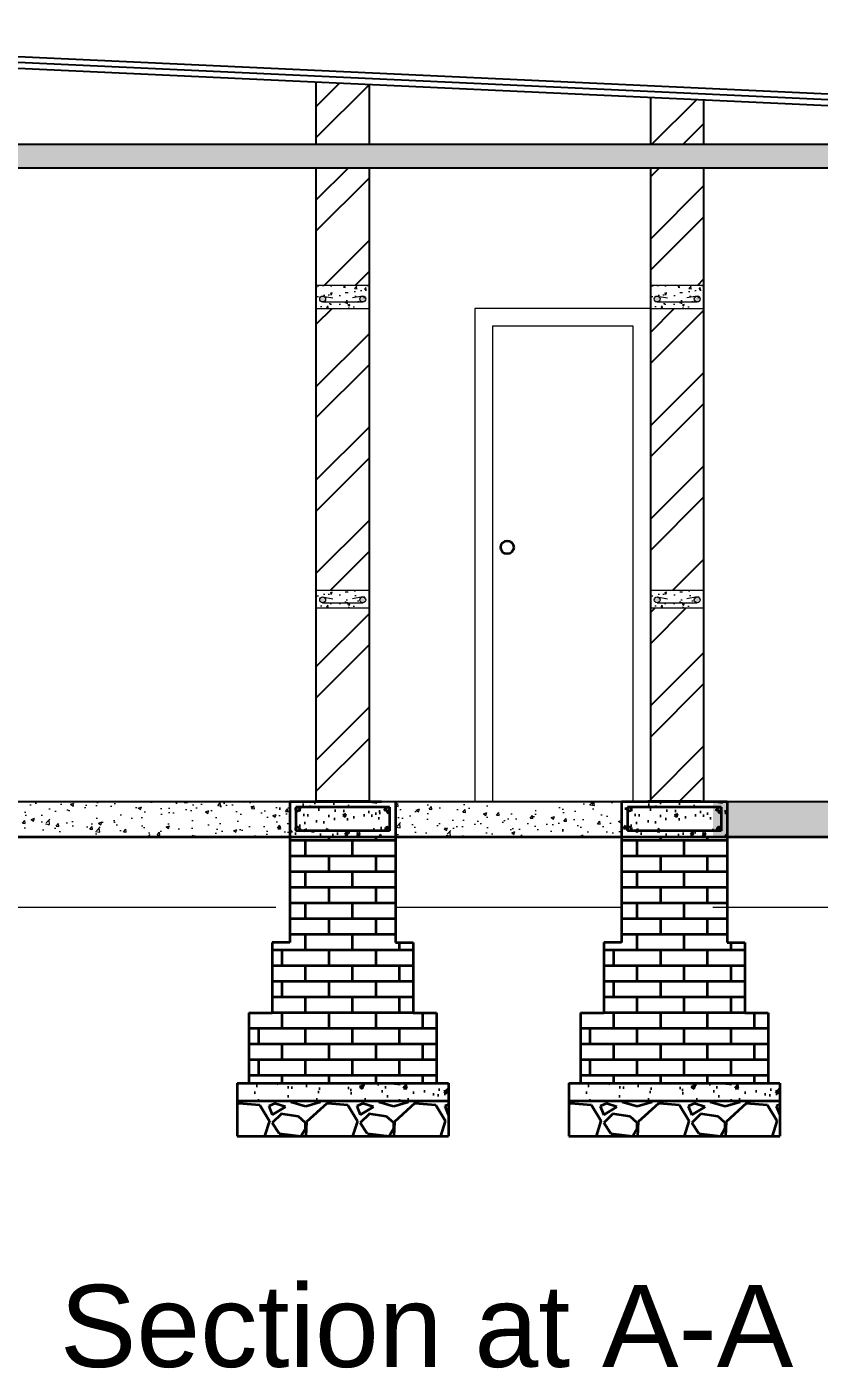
# Model space of a CAD drawing. Header units: inches. Extents: x 392906 to 410488, y -52747 to -40742.
# Drawn here: x 403466.4 to 403601.4, y -51467.9 to -51239.4 of the extents above; entities that cross this region are included whole.
import ezdxf

# ---------------------------------------------------------------- set-up
doc = ezdxf.new("R2010")
doc.units = ezdxf.units.IN
doc.header["$LTSCALE"] = 2
doc.header["$MEASUREMENT"] = 0
doc.layers.get('0').update_dxf_attribs({"linetype": 'CONTINUOUS'})
for name, color, linetype, lineweight in [('door', 20, 'CONTINUOUS', 35), ('steps', 253, 'CONTINUOUS', 20), ('WALL - A', 1, 'CONTINUOUS', 40)]:
    doc.layers.add(name, color=color, linetype=linetype, lineweight=lineweight)
doc.styles.get("Standard").update_dxf_attribs({"font": 'ARIALN.TTF'})
pattern_1 = [(228.0127875, (42474.5852, -20640.5317), (-120, -135), [2.01804, -199.7863207]), (184.96974073, (42473.23524, -20642.0317), (180, 15), [3.46302, -342.8388714]), (132.51044708, (42469.7852, -20642.3317), (150, -165), [2.44182, -241.74048894]), (267.273689, (42463.93524, -20646.0817), (15, 300), [3.15357, -312.2033706]), (292.83365418, (42463.78524, -20649.2317), (-75, 180), [3.092325, -306.1405969]), (357.273689, (42464.98524, -20652.0817), (-300, 15), [3.15357, -312.2033706]), (37.69424047, (42468.13524, -20652.23173), (-195, -150), [4.170435, -412.87272823]), (72.25532837, (42471.43524, -20649.6817), (105, 330), [3.93732, -389.79482245]), (121.42956562, (42472.63524, -20645.9317), (-120, 195), [3.16425, -313.26109665]), (175.2363583, (42470.9852, -20643.2317), (165, -15), [3.61248, -177.0114387]), (222.3974378, (42467.38524, -20642.93173), (-180, -165), [4.67172, -462.5006251]), (138.81407483, (42478.7852, -20646.2317), (-105, 90), [1.594515, -157.8576722]), (171.4692344, (42477.58524, -20645.1817), (195, -30), [3.033555, -300.32267124]), (225, (42474.585, -20644.732), (-2e-15, -15), [2.121315, -19.09188844]), (203.1985905, (42473.5352, -20642.9317), (75, 30), [1.14237, -113.0942266]), (291.8014095, (42472.4852, -20643.3817), (-15, 45), [1.615545, -79.1619271]), (30.9637565, (42473.0852, -20644.8817), (45, 30), [2.623935, -84.8403434]), (161.5650512, (42475.3352, -20643.5317), (30, -15), [1.897365, -45.5367999]), (16.38954033, (42463.7852, -20643.3817), (150, 45), [2.658, -263.1426772]), (70.34617594, (42466.3352, -20642.6317), (-60, -165), [2.229915, -220.7611162]), (293.1985905, (42475.3352, -20640.5317), (-30, 75), [2.284725, -111.9518716]), (343.61045967, (42476.2352, -20642.6317), (-150, 45), [2.658, -263.1426772]), (339.4439548, (42463.7852, -20652.6817), (-75, 30), [2.5632, -125.5968562]), (294.77514057, (42466.1852, -20653.5817), (-75, 165), [2.14767, -212.61964595]), (66.8014095, (42475.4852, -20655.5317), (30, 75), [2.284725, -111.9518716]), (17.35402464, (42476.3852, -20653.4317), (-195, -60), [2.514465, -248.9313542]), (69.4439548, (42468.1352, -20655.5317), (-30, -75), [1.2816, -126.8784562]), (101.3099325, (42474.5852, -20655.5317), (-15, 60), [0.76485, -75.7204427]), (165.9637565, (42474.4352, -20654.7817), (45, -15), [3.092325, -58.7542594]), (186.00900596, (42471.4352, -20654.0317), (150, 15), [2.86575, -283.7088476]), (303.6900675, (42473.0852, -20646.2317), (-15, 30), [2.16333, -51.91993913]), (353.15722659, (42474.28524, -20648.0317), (255, -30), [3.77691, -373.91343936]), (60.9453959, (42478.0352, -20648.4817), (-60, -105), [1.54434, -152.8901121]), (90, (42478.785, -20647.132), (-15, 15), [0.9, -14.1]), (120.25643716, (42471.1352, -20653.5817), (60, -105), [2.08386, -206.30279984]), (48.0127875, (42470.0852, -20651.7817), (120, 135), [4.03608, -197.7682807]), (0, (42472.785, -20648.782), (15, 15), [3.9, -11.1]), (325.30484647, (42476.6852, -20648.7817), (150, -105), [2.37171, -234.7991145]), (254.0546041, (42478.6352, -20650.1317), (-15, -60), [2.18403, -107.01761834]), (207.64597536, (42478.03524, -20652.2317), (-285, -150), [3.555975, -352.04211273]), (175.42607874, (42474.88524, -20653.8817), (-195, 15), [3.761985, -372.4361011])]
pattern_2 = [(228.0127875, (42531.095, -20640.5317), (-120, -135), [2.01804, -199.7863207]), (184.96974073, (42529.745, -20642.0317), (180, 15), [3.46302, -342.8388714]), (132.51044708, (42526.295, -20642.3317), (150, -165), [2.44182, -241.74048894]), (267.273689, (42520.445, -20646.0817), (15, 300), [3.15357, -312.2033706]), (292.83365418, (42520.295, -20649.2317), (-75, 180), [3.092325, -306.1405969]), (357.273689, (42521.495, -20652.0817), (-300, 15), [3.15357, -312.2033706]), (37.69424047, (42524.645, -20652.23173), (-195, -150), [4.170435, -412.87272823]), (72.25532837, (42527.945, -20649.6817), (105, 330), [3.93732, -389.79482245]), (121.42956562, (42529.145, -20645.9317), (-120, 195), [3.16425, -313.26109665]), (175.2363583, (42527.495, -20643.2317), (165, -15), [3.61248, -177.0114387]), (222.3974378, (42523.895, -20642.93173), (-180, -165), [4.67172, -462.5006251]), (138.81407483, (42535.295, -20646.2317), (-105, 90), [1.594515, -157.8576722]), (171.4692344, (42534.095, -20645.1817), (195, -30), [3.033555, -300.32267124]), (225, (42531.095, -20644.732), (-2e-15, -15), [2.121315, -19.09188844]), (203.1985905, (42530.045, -20642.9317), (75, 30), [1.14237, -113.0942266]), (291.8014095, (42528.995, -20643.3817), (-15, 45), [1.615545, -79.1619271]), (30.9637565, (42529.595, -20644.8817), (45, 30), [2.623935, -84.8403434]), (161.5650512, (42531.845, -20643.5317), (30, -15), [1.897365, -45.5367999]), (16.38954033, (42520.295, -20643.3817), (150, 45), [2.658, -263.1426772]), (70.34617594, (42522.845, -20642.6317), (-60, -165), [2.229915, -220.7611162]), (293.1985905, (42531.845, -20640.5317), (-30, 75), [2.284725, -111.9518716]), (343.61045967, (42532.745, -20642.6317), (-150, 45), [2.658, -263.1426772]), (339.4439548, (42520.295, -20652.6817), (-75, 30), [2.5632, -125.5968562]), (294.77514057, (42522.695, -20653.5817), (-75, 165), [2.14767, -212.61964595]), (66.8014095, (42531.995, -20655.5317), (30, 75), [2.284725, -111.9518716]), (17.35402464, (42532.895, -20653.4317), (-195, -60), [2.514465, -248.9313542]), (69.4439548, (42524.645, -20655.5317), (-30, -75), [1.2816, -126.8784562]), (101.3099325, (42531.095, -20655.5317), (-15, 60), [0.76485, -75.7204427]), (165.9637565, (42530.945, -20654.7817), (45, -15), [3.092325, -58.7542594]), (186.00900596, (42527.945, -20654.0317), (150, 15), [2.86575, -283.7088476]), (303.6900675, (42529.595, -20646.2317), (-15, 30), [2.16333, -51.91993913]), (353.15722659, (42530.795, -20648.0317), (255, -30), [3.77691, -373.91343936]), (60.9453959, (42534.545, -20648.4817), (-60, -105), [1.54434, -152.8901121]), (90, (42535.295, -20647.132), (-15, 15), [0.9, -14.1]), (120.25643716, (42527.645, -20653.5817), (60, -105), [2.08386, -206.30279984]), (48.0127875, (42526.595, -20651.7817), (120, 135), [4.03608, -197.7682807]), (0, (42529.295, -20648.782), (15, 15), [3.9, -11.1]), (325.30484647, (42533.195, -20648.7817), (150, -105), [2.37171, -234.7991145]), (254.0546041, (42535.145, -20650.1317), (-15, -60), [2.18403, -107.01761834]), (207.64597536, (42534.545, -20652.2317), (-285, -150), [3.555975, -352.04211273]), (175.42607874, (42531.395, -20653.8817), (-195, 15), [3.761985, -372.4361011])]
pattern_3 = [(50, (339248.462, 65140.823), (5.73808146, -0.50201708), [0.6, -6.6]), (355, (339248.462, 65140.823), (-1.11001067, 6.01753707), [0.48, -5.28]), (100.4514, (339248.9403, 65140.781), (4.62807505, 5.51551634), [0.50992152, -5.6091369]), (46.1842, (339248.462, 65142.423), (8.5379284, -1.3241521), [0.9, -9.9]), (96.6356, (339249.174, 65142.313), (7.47730164, 7.79294297), [0.7648823, -8.413704]), (351.1842, (339248.462, 65142.423), (7.47729556, 7.7929488), [0.72, -7.92]), (21, (339249.262, 65142.023), (4.77525642, -3.22095113), [0.6, -6.6]), (326, (339249.262, 65142.023), (1.94652266, 5.80120036), [0.48, -5.28]), (71.4514, (339249.66, 65141.7546), (6.72178103, 2.58024397), [0.50992152, -5.6091369]), (37.5, (339248.4621, 65140.823), (0.097278843, 2.66315083), [0, -5.216, 0, -5.36, 0, -5.3]), (7.5, (339248.4621, 65140.823), (2.1045563, 3.155293695), [0, -3.056, 0, -5.096, 0, -2.02]), (327.5, (339246.6781, 65140.823), (4.27057949, -0.180438974), [0, -2, 0, -6.24, 0, -8.28]), (317.5, (339245.878, 65140.823), (4.66548935, 0.80083986), [0, -2.6, 0, -4.144, 0, -5.88])]

msp = doc.modelspace()

# ---------------------------------------------------------------- hatches: boundary and pattern name
at = {"linetype": 'ByBlock', "lineweight": 5}
h = msp.add_hatch(dxfattribs=at)
h.set_pattern_fill('AR-CONC', scale=0.5, style=0)
h.set_pattern_definition([(50, (357276.774, 17520.352), (3.58630091, -0.31376067), [0.375, -4.125]), (355, (357276.774, 17520.352), (-0.69375667, 3.76096067), [0.3, -3.3]), (100.4514, (357277.073, 17520.326), (2.89254691, 3.44719771), [0.31870095, -3.50571056]), (46.1842, (357276.774, 17521.352), (5.33620524, -0.82759507), [0.5625, -6.1875]), (96.6356, (357277.2187, 17521.283), (4.67331353, 4.87058935), [0.47805144, -5.258565]), (351.1842, (357276.774, 17521.352), (4.67330973, 4.870593), [0.45, -4.95]), (21, (357277.274, 17521.102), (2.98453526, -2.01309445), [0.375, -4.125]), (326, (357277.274, 17521.102), (1.21657666, 3.62575023), [0.3, -3.3]), (71.4514, (357277.5228, 17520.9343), (4.20111314, 1.61265248), [0.31870095, -3.50571056]), (37.5, (357276.774, 17520.352), (0.060799277, 1.66446927), [0, -3.26, 0, -3.35, 0, -3.3125]), (7.5, (357276.774, 17520.352), (1.315347687, 1.97205856), [0, -1.91, 0, -3.185, 0, -1.2625]), (327.5, (357275.659, 17520.352), (2.66911218, -0.112774359), [0, -1.25, 0, -3.9, 0, -5.175]), (317.5, (357275.159, 17520.352), (2.91593085, 0.50052491), [0, -1.625, 0, -2.59, 0, -3.675])])
h.paths.add_polyline_path([(403524.7, -51283.4), (403515.7, -51283.4), (403515.7, -51287.4), (403524.7, -51287.4)])
edge = h.paths.add_edge_path(flags=16)
edge.add_arc((403523.62, -51286.04), 0.496, 180, 268.058, ccw=False)
edge.add_arc((403523.62, -51286.04), 0.496, 0, 180, ccw=False)
edge.add_arc((403523.62, -51286.04), 0.496, -91.942, 0, ccw=False)
edge.add_line((403523.6, -51286.54), (403516.8, -51286.54))
edge.add_arc((403516.78, -51286.04), 0.496, 180, 271.942, ccw=False)
edge.add_arc((403516.78, -51286.04), 0.496, 0, 180, ccw=False)
edge.add_arc((403516.78, -51286.04), 0.496, -88.058, 0, ccw=False)
edge.add_line((403516.8, -51286.54), (403523.6, -51286.54))
h = msp.add_hatch(dxfattribs=at)
h.set_pattern_fill('AR-CONC', scale=0.5, style=0)
h.set_pattern_definition([(50, (357333.774, 17520.352), (3.58630091, -0.31376067), [0.375, -4.125]), (355, (357333.774, 17520.352), (-0.69375667, 3.76096067), [0.3, -3.3]), (100.4514, (357334.073, 17520.326), (2.89254691, 3.44719771), [0.31870095, -3.50571056]), (46.1842, (357333.774, 17521.352), (5.33620524, -0.82759507), [0.5625, -6.1875]), (96.6356, (357334.2187, 17521.283), (4.67331353, 4.87058935), [0.47805144, -5.258565]), (351.1842, (357333.774, 17521.352), (4.67330973, 4.870593), [0.45, -4.95]), (21, (357334.274, 17521.102), (2.98453526, -2.01309445), [0.375, -4.125]), (326, (357334.274, 17521.102), (1.21657666, 3.62575023), [0.3, -3.3]), (71.4514, (357334.5228, 17520.9343), (4.20111314, 1.61265248), [0.31870095, -3.50571056]), (37.5, (357333.774, 17520.352), (0.060799277, 1.66446927), [0, -3.26, 0, -3.35, 0, -3.3125]), (7.5, (357333.774, 17520.352), (1.315347687, 1.97205856), [0, -1.91, 0, -3.185, 0, -1.2625]), (327.5, (357332.659, 17520.352), (2.66911218, -0.112774359), [0, -1.25, 0, -3.9, 0, -5.175]), (317.5, (357332.159, 17520.352), (2.91593085, 0.50052491), [0, -1.625, 0, -2.59, 0, -3.675])])
h.paths.add_polyline_path([(403581.7, -51283.4), (403572.7, -51283.4), (403572.7, -51287.4), (403581.7, -51287.4)])
edge = h.paths.add_edge_path(flags=16)
edge.add_arc((403580.62, -51286.04), 0.496, 180, 268.058, ccw=False)
edge.add_arc((403580.62, -51286.04), 0.496, 0, 180, ccw=False)
edge.add_arc((403580.62, -51286.04), 0.496, -91.942, 0, ccw=False)
edge.add_line((403580.6, -51286.54), (403573.8, -51286.54))
edge.add_arc((403573.78, -51286.04), 0.496, 180, 271.942, ccw=False)
edge.add_arc((403573.78, -51286.04), 0.496, 0, 180, ccw=False)
edge.add_arc((403573.78, -51286.04), 0.496, -88.058, 0, ccw=False)
edge.add_line((403573.8, -51286.54), (403580.6, -51286.54))
h = msp.add_hatch(color=7, dxfattribs=at)
h.paths.add_polyline_path([(403524.11, -51285.77, 0.414214), (403523.62, -51285.27), (403523.45, -51285.3, 0.315664), (403523.12, -51285.77, 1)])
h.paths.add_polyline_path([(403516.95, -51285.3), (403516.78, -51285.27, 0.414214), (403516.29, -51285.77, 0.404321), (403516.77, -51286.26), (403516.8, -51286.26, 0.404321), (403517.28, -51285.77, 0.315664)])
h = msp.add_hatch(color=7, dxfattribs=at)
h.paths.add_polyline_path([(403581.11, -51285.77, 0.414214), (403580.62, -51285.27), (403580.45, -51285.3, 0.315664), (403580.12, -51285.77, 1)])
h.paths.add_polyline_path([(403573.95, -51285.3), (403573.78, -51285.27, 0.414214), (403573.29, -51285.77, 0.404321), (403573.77, -51286.26), (403573.8, -51286.26, 0.404321), (403574.28, -51285.77, 0.315664)])
h = msp.add_hatch(dxfattribs=at)
h.set_pattern_fill('AR-CONC', scale=0.5, style=0)
h.set_pattern_definition([(50, (357276.774, 17469.352), (3.58630091, -0.31376067), [0.375, -4.125]), (355, (357276.774, 17469.352), (-0.69375667, 3.76096067), [0.3, -3.3]), (100.4514, (357277.073, 17469.326), (2.89254691, 3.44719771), [0.31870095, -3.50571056]), (46.1842, (357276.774, 17470.352), (5.33620524, -0.82759507), [0.5625, -6.1875]), (96.6356, (357277.2187, 17470.283), (4.67331353, 4.87058935), [0.47805144, -5.258565]), (351.1842, (357276.774, 17470.352), (4.67330973, 4.870593), [0.45, -4.95]), (21, (357277.274, 17470.102), (2.98453526, -2.01309445), [0.375, -4.125]), (326, (357277.274, 17470.102), (1.21657666, 3.62575023), [0.3, -3.3]), (71.4514, (357277.5228, 17469.9343), (4.20111314, 1.61265248), [0.31870095, -3.50571056]), (37.5, (357276.774, 17469.352), (0.060799277, 1.66446927), [0, -3.26, 0, -3.35, 0, -3.3125]), (7.5, (357276.774, 17469.352), (1.315347687, 1.97205856), [0, -1.91, 0, -3.185, 0, -1.2625]), (327.5, (357275.659, 17469.352), (2.66911218, -0.112774359), [0, -1.25, 0, -3.9, 0, -5.175]), (317.5, (357275.159, 17469.352), (2.91593085, 0.50052491), [0, -1.625, 0, -2.59, 0, -3.675])])
h.paths.add_polyline_path([(403524.7, -51335.4), (403515.7, -51335.4), (403515.7, -51338.4), (403524.7, -51338.4)])
h.paths.add_polyline_path([(403523.6, -51337.54, -0.404321), (403523.12, -51337.04, -1), (403524.11, -51337.04, -0.424176), (403523.6, -51337.54), (403516.8, -51337.54, -0.424176), (403516.29, -51337.04, -1), (403517.28, -51337.04, -0.404321), (403516.8, -51337.54)], flags=16)
h = msp.add_hatch(color=7, dxfattribs=at)
h.paths.add_polyline_path([(403524.11, -51337.04, 0.414214), (403523.62, -51336.54), (403523.45, -51336.57, 0.315664), (403523.12, -51337.04, 1)])
h.paths.add_polyline_path([(403516.95, -51336.57), (403516.78, -51336.54, 0.414214), (403516.29, -51337.04, 0.404321), (403516.77, -51337.54), (403516.8, -51337.54, 0.404321), (403517.28, -51337.04, 0.315664)])
h = msp.add_hatch(dxfattribs=at)
h.set_pattern_fill('AR-CONC', scale=0.5, style=0)
h.set_pattern_definition([(50, (357333.774, 17469.352), (3.58630091, -0.31376067), [0.375, -4.125]), (355, (357333.774, 17469.352), (-0.69375667, 3.76096067), [0.3, -3.3]), (100.4514, (357334.073, 17469.326), (2.89254691, 3.44719771), [0.31870095, -3.50571056]), (46.1842, (357333.774, 17470.352), (5.33620524, -0.82759507), [0.5625, -6.1875]), (96.6356, (357334.2187, 17470.283), (4.67331353, 4.87058935), [0.47805144, -5.258565]), (351.1842, (357333.774, 17470.352), (4.67330973, 4.870593), [0.45, -4.95]), (21, (357334.274, 17470.102), (2.98453526, -2.01309445), [0.375, -4.125]), (326, (357334.274, 17470.102), (1.21657666, 3.62575023), [0.3, -3.3]), (71.4514, (357334.5228, 17469.9343), (4.20111314, 1.61265248), [0.31870095, -3.50571056]), (37.5, (357333.774, 17469.352), (0.060799277, 1.66446927), [0, -3.26, 0, -3.35, 0, -3.3125]), (7.5, (357333.774, 17469.352), (1.315347687, 1.97205856), [0, -1.91, 0, -3.185, 0, -1.2625]), (327.5, (357332.659, 17469.352), (2.66911218, -0.112774359), [0, -1.25, 0, -3.9, 0, -5.175]), (317.5, (357332.159, 17469.352), (2.91593085, 0.50052491), [0, -1.625, 0, -2.59, 0, -3.675])])
h.paths.add_polyline_path([(403581.7, -51335.4), (403572.7, -51335.4), (403572.7, -51338.4), (403581.7, -51338.4)])
h.paths.add_polyline_path([(403580.6, -51337.54, -0.404321), (403580.12, -51337.04, -1), (403581.11, -51337.04, -0.424176), (403580.6, -51337.54), (403573.8, -51337.54, -0.424176), (403573.29, -51337.04, -1), (403574.28, -51337.04, -0.404321), (403573.8, -51337.54)], flags=16)
h = msp.add_hatch(color=7, dxfattribs=at)
h.paths.add_polyline_path([(403581.11, -51337.04, 0.414214), (403580.62, -51336.54), (403580.45, -51336.57, 0.315664), (403580.12, -51337.04, 1)])
h.paths.add_polyline_path([(403573.95, -51336.57), (403573.78, -51336.54, 0.414214), (403573.29, -51337.04, 0.404321), (403573.77, -51337.54), (403573.8, -51337.54, 0.404321), (403574.28, -51337.04, 0.315664)])
at = {"layer": 'door', "ltscale": 0.5}
h = msp.add_hatch(dxfattribs=at)
h.set_pattern_fill('AR-CONC', color=256, scale=0.8, style=0)
h.set_pattern_definition([(50, (0, 0), (5.73808146, -0.50201708), [0.6, -6.6]), (355, (0, 0), (-1.11001067, 6.01753707), [0.48, -5.28]), (100.4514445, (0.478, -0.042), (4.628070774, 5.51551993), [0.50992154, -5.6091369]), (46.1842, (0, 1.6), (8.53793065, -1.32415425), [0.9, -9.9]), (96.6356355, (0.7115, 1.49), (7.47729557, 7.7929488), [0.76488274, -8.41371008]), (351.184164, (0, 1.6), (7.47729556, 7.7929488), [0.72, -7.92]), (21, (0.8, 1.2), (4.775256417, -3.220951125), [0.6, -6.6]), (326, (0.8, 1.2), (1.946522655, 5.80120036), [0.48, -5.28]), (71.4514447, (1.198, 0.9316), (6.721779014, 2.58024922), [0.50992152, -5.6091369]), (37.5, (0, 0), (0.097278843, 2.663150831), [0, -5.216, 0, -5.36, 0, -5.3]), (7.5, (0, 0), (2.1045563, 3.155293695), [0, -3.056, 0, -5.096, 0, -2.02]), (327.5, (-1.784, 0), (4.270579489, -0.180438974), [0, -2, 0, -6.24, 0, -8.28]), (317.5, (-2.584, 0), (4.665489355, 0.80083986), [0, -2.6, 0, -4.144, 0, -5.88])])
h.paths.add_polyline_path([(403746.7, -51259.4), (403380.96, -51259.4), (403380.96, -51263.4), (403746.7, -51263.4)])
h = msp.add_hatch(dxfattribs=at)
h.set_pattern_fill('AR-CONC', color=256, scale=0.8, style=0)
h.set_pattern_definition([(50, (339189.542, 65140.823), (5.73808146, -0.50201708), [0.6, -6.6]), (355, (339189.542, 65140.823), (-1.11001067, 6.01753707), [0.48, -5.28]), (100.4514, (339190.0203, 65140.781), (4.62807505, 5.51551634), [0.50992152, -5.6091369]), (46.1842, (339189.542, 65142.423), (8.5379284, -1.3241521), [0.9, -9.9]), (96.6356, (339190.254, 65142.313), (7.47730164, 7.79294297), [0.7648823, -8.413704]), (351.1842, (339189.542, 65142.423), (7.47729556, 7.7929488), [0.72, -7.92]), (21, (339190.342, 65142.023), (4.77525642, -3.22095113), [0.6, -6.6]), (326, (339190.342, 65142.023), (1.94652266, 5.80120036), [0.48, -5.28]), (71.4514, (339190.74, 65141.7546), (6.72178103, 2.58024397), [0.50992152, -5.6091369]), (37.5, (339189.5421, 65140.823), (0.097278843, 2.66315083), [0, -5.216, 0, -5.36, 0, -5.3]), (7.5, (339189.5421, 65140.823), (2.1045563, 3.155293695), [0, -3.056, 0, -5.096, 0, -2.02]), (327.5, (339187.7581, 65140.823), (4.27057949, -0.180438974), [0, -2, 0, -6.24, 0, -8.28]), (317.5, (339186.958, 65140.823), (4.66548935, 0.80083986), [0, -2.6, 0, -4.144, 0, -5.88])])
h.paths.add_polyline_path([(403526.79, -51371.4), (403508.79, -51371.4), (403508.79, -51377.4), (403526.79, -51377.4), (403526.79, -51372.35)])
h.paths.add_polyline_path([(403525.79, -51372.35), (403525.79, -51376.4), (403509.79, -51376.4), (403509.79, -51372.35), (403510.09, -51372.35, -0.049683), (403510.16, -51372.35)], flags=16)
h.paths.add_polyline_path([(403525.78, -51372.69, -1), (403525.11, -51372.69, -1)], flags=0)
h.paths.add_polyline_path([(403525.79, -51376.06, -1), (403525.12, -51376.06, -1)], flags=16)
h.paths.add_polyline_path([(403510.46, -51376.06, -1), (403509.79, -51376.06, -1)], flags=16)
h = msp.add_hatch(dxfattribs=at)
h.set_pattern_fill('AR-CONC', color=256, scale=0.8, style=0)
h.set_pattern_definition(pattern_3)
h.paths.add_polyline_path([(403585.71, -51371.4), (403567.71, -51371.4), (403567.71, -51377.4), (403585.71, -51377.4), (403585.71, -51372.35)])
h.paths.add_polyline_path([(403584.71, -51372.35), (403584.71, -51376.4), (403568.71, -51376.4), (403568.71, -51372.35), (403569.01, -51372.35, -0.049683), (403569.08, -51372.35)], flags=16)
h.paths.add_polyline_path([(403584.7, -51372.69, -1), (403584.03, -51372.69, -1)], flags=0)
h.paths.add_polyline_path([(403584.71, -51376.06, -1), (403584.04, -51376.06, -1)], flags=16)
h.paths.add_polyline_path([(403569.38, -51376.06, -1), (403568.71, -51376.06, -1)], flags=16)
h = msp.add_hatch(dxfattribs=at)
h.set_pattern_fill('AR-CONC', color=256, scale=0.8, style=0)
h.set_pattern_definition([(50, (339191.9524, 65140.823), (5.73808146, -0.50201708), [0.6, -6.6]), (355, (339191.9524, 65140.823), (-1.11001067, 6.01753707), [0.48, -5.28]), (100.4514, (339192.4306, 65140.781), (4.62807505, 5.51551634), [0.50992152, -5.6091369]), (46.1842, (339191.9524, 65142.423), (8.5379284, -1.3241521), [0.9, -9.9]), (96.6356, (339192.664, 65142.313), (7.47730164, 7.79294297), [0.7648823, -8.413704]), (351.1842, (339191.952, 65142.423), (7.47729556, 7.7929488), [0.72, -7.92]), (21, (339192.7524, 65142.023), (4.77525642, -3.22095113), [0.6, -6.6]), (326, (339192.7524, 65142.023), (1.94652266, 5.80120036), [0.48, -5.28]), (71.4514, (339193.1503, 65141.7546), (6.72178103, 2.58024397), [0.50992152, -5.6091369]), (37.5, (339191.9524, 65140.823), (0.097278843, 2.66315083), [0, -5.216, 0, -5.36, 0, -5.3]), (7.5, (339191.9524, 65140.823), (2.1045563, 3.155293695), [0, -3.056, 0, -5.096, 0, -2.02]), (327.5, (339190.1684, 65140.823), (4.27057949, -0.180438974), [0, -2, 0, -6.24, 0, -8.28]), (317.5, (339189.3684, 65140.823), (4.66548935, 0.80083986), [0, -2.6, 0, -4.144, 0, -5.88])])
h.paths.add_polyline_path([(403528.2, -51372.35), (403512.2, -51372.35), (403512.2, -51376.4), (403528.2, -51376.4)])
h = msp.add_hatch(color=256, dxfattribs=at)
h.paths.add_polyline_path([(403512.87, -51372.68, 0.385424), (403512.57, -51372.35), (403512.5, -51372.35, 0.385424), (403512.2, -51372.68, 1)])
h.paths.add_polyline_path([(403512.2, -51376.06, 1), (403512.87, -51376.06, 1)])
h.paths.add_polyline_path([(403527.52, -51372.69, 1), (403528.19, -51372.69, 1)])
h.paths.add_polyline_path([(403527.53, -51376.06, 1), (403528.2, -51376.06, 1)])
h = msp.add_hatch(dxfattribs=at)
h.set_pattern_fill('AR-CONC', color=256, scale=0.8, style=0)
h.set_pattern_definition(pattern_3)
h.paths.add_polyline_path([(403584.71, -51372.35), (403568.71, -51372.35), (403568.71, -51376.4), (403584.71, -51376.4)])
h = msp.add_hatch(color=256, dxfattribs=at)
h.paths.add_polyline_path([(403569.38, -51372.68, 0.385424), (403569.08, -51372.35), (403569.01, -51372.35, 0.385424), (403568.71, -51372.68, 1)])
h.paths.add_polyline_path([(403568.71, -51376.06, 1), (403569.38, -51376.06, 1)])
h.paths.add_polyline_path([(403584.03, -51372.69, 1), (403584.7, -51372.69, 1)])
h.paths.add_polyline_path([(403584.04, -51376.06, 1), (403584.71, -51376.06, 1)])
at = {"layer": 'door', "ltscale": 0.5, "transparency": 33554648}
h = msp.add_hatch(dxfattribs=at)
h.set_pattern_fill('AR-BRSTD', color=256)
h.set_pattern_definition([(0, (248117.8784, -24483.9714), (0, 2.667), []), (90, (248117.8784, -24483.9714), (-4, 2.667), [2.667, -2.667])])
h.paths.add_polyline_path([(403529.2, -51377.4), (403511.2, -51377.4), (403511.2, -51395.4), (403529.2, -51395.4)])
h.paths.add_polyline_path([(403532.2, -51395.4), (403508.2, -51395.4), (403508.2, -51407.4), (403529.2, -51407.4), (403532.2, -51407.4)])
h.paths.add_polyline_path([(403536.2, -51407.4), (403529.2, -51407.4), (403508.2, -51407.4), (403504.2, -51407.4), (403504.2, -51419.4), (403536.2, -51419.4)])
h = msp.add_hatch(dxfattribs=at)
h.set_pattern_fill('AR-BRSTD', color=256)
h.set_pattern_definition([(0, (248174.3882, -24483.9714), (0, 2.667), []), (90, (248174.388, -24483.9714), (-4, 2.667), [2.667, -2.667])])
h.paths.add_polyline_path([(403585.71, -51377.4), (403567.71, -51377.4), (403567.71, -51395.4), (403585.71, -51395.4)])
h.paths.add_polyline_path([(403588.71, -51395.4), (403564.71, -51395.4), (403564.71, -51407.4), (403585.71, -51407.4), (403588.71, -51407.4)])
h.paths.add_polyline_path([(403592.71, -51407.4), (403585.71, -51407.4), (403564.71, -51407.4), (403560.71, -51407.4), (403560.71, -51419.4), (403592.71, -51419.4)])
at = {"layer": 'door', "ltscale": 0.5}
h = msp.add_hatch(dxfattribs=at)
h.set_pattern_fill('AR-CONC', color=256, style=0)
h.set_pattern_definition([(50, (398752.46, 17023.4817), (7.17260183, -0.62752135), [0.75, -8.25]), (355, (398752.46, 17023.482), (-1.3875133, 7.5219213), [0.6, -6.6]), (100.4514, (398753.0575, 17023.4294), (5.7850938, 6.8943954), [0.6374019, -7.0114211]), (46.1842, (398752.46, 17025.482), (10.6724105, -1.6551901), [1.125, -12.375]), (96.6356, (398753.349, 17025.344), (9.346627, 9.7411787), [0.9561029, -10.51713]), (351.1842, (398752.46, 17025.482), (9.3466195, 9.741186), [0.9, -9.9]), (21, (398753.46, 17024.9817), (5.9690705, -4.0261889), [0.75, -8.25]), (326, (398753.46, 17024.982), (2.4331533, 7.25150045), [0.6, -6.6]), (71.4514, (398753.957, 17024.646), (8.4022263, 3.225305), [0.6374019, -7.0114211]), (37.5, (398752.4598, 17023.4817), (0.12159855, 3.32893854), [0, -6.52, 0, -6.7, 0, -6.625]), (7.5, (398752.46, 17023.4817), (2.63069537, 3.94411712), [0, -3.82, 0, -6.37, 0, -2.525]), (327.5, (398750.2298, 17023.4817), (5.33822436, -0.22554872), [0, -2.5, 0, -7.8, 0, -10.35]), (317.5, (398749.23, 17023.4817), (5.8318617, 1.00104982), [0, -3.25, 0, -5.18, 0, -7.35])])
h.paths.add_polyline_path([(403538.2, -51419.4), (403502.2, -51419.4), (403502.2, -51422.4), (403538.2, -51422.4)])
h = msp.add_hatch(dxfattribs=at)
h.set_pattern_fill('AR-CONC', color=256, style=0)
h.set_pattern_definition([(50, (398808.9696, 17023.4817), (7.17260183, -0.62752135), [0.75, -8.25]), (355, (398808.9696, 17023.482), (-1.3875133, 7.5219213), [0.6, -6.6]), (100.4514, (398809.567, 17023.4294), (5.7850938, 6.8943954), [0.6374019, -7.0114211]), (46.1842, (398808.97, 17025.482), (10.6724105, -1.6551901), [1.125, -12.375]), (96.6356, (398809.859, 17025.344), (9.346627, 9.7411787), [0.9561029, -10.51713]), (351.1842, (398808.97, 17025.482), (9.3466195, 9.741186), [0.9, -9.9]), (21, (398809.9696, 17024.9817), (5.9690705, -4.0261889), [0.75, -8.25]), (326, (398809.9696, 17024.982), (2.4331533, 7.25150045), [0.6, -6.6]), (71.4514, (398810.467, 17024.646), (8.4022263, 3.225305), [0.6374019, -7.0114211]), (37.5, (398808.9696, 17023.4817), (0.12159855, 3.32893854), [0, -6.52, 0, -6.7, 0, -6.625]), (7.5, (398808.9696, 17023.4817), (2.63069537, 3.94411712), [0, -3.82, 0, -6.37, 0, -2.525]), (327.5, (398806.7396, 17023.4817), (5.33822436, -0.22554872), [0, -2.5, 0, -7.8, 0, -10.35]), (317.5, (398805.7396, 17023.4817), (5.8318617, 1.00104982), [0, -3.25, 0, -5.18, 0, -7.35])])
h.paths.add_polyline_path([(403594.71, -51419.4), (403558.71, -51419.4), (403558.71, -51422.4), (403594.71, -51422.4)])
at = {"layer": 'door', "ltscale": 0.5, "transparency": 33554648}
h = msp.add_hatch(dxfattribs=at)
h.set_pattern_fill('GRAVEL', color=256, scale=15)
h.set_pattern_definition(pattern_1)
h.paths.add_polyline_path([(403518.35, -51422.4), (403502.2, -51422.4), (403502.2, -51428.4), (403518.35, -51428.4)])
h = msp.add_hatch(dxfattribs=at)
h.set_pattern_fill('GRAVEL', color=256, scale=15)
h.set_pattern_definition(pattern_1)
h.paths.add_polyline_path([(403538.2, -51428.4), (403538.2, -51422.4), (403518.35, -51422.4), (403518.35, -51428.4)])
h = msp.add_hatch(dxfattribs=at)
h.set_pattern_fill('GRAVEL', color=256, scale=15)
h.set_pattern_definition(pattern_2)
h.paths.add_polyline_path([(403574.86, -51422.4), (403558.71, -51422.4), (403558.71, -51428.4), (403574.86, -51428.4)])
h = msp.add_hatch(dxfattribs=at)
h.set_pattern_fill('GRAVEL', color=256, scale=15)
h.set_pattern_definition(pattern_2)
h.paths.add_polyline_path([(403594.71, -51428.4), (403594.71, -51422.4), (403574.86, -51422.4), (403574.86, -51428.4)])
at = {"layer": 'steps', "ltscale": 0.3}
h = msp.add_hatch(dxfattribs=at)
h.set_pattern_fill('AR-CONC', scale=0.8, style=0)
h.set_pattern_definition([(50, (-1111.852, -4457.9936), (5.73808146, -0.50201708), [0.6, -6.6]), (355, (-1111.852, -4457.9936), (-1.11001067, 6.01753707), [0.48, -5.28]), (100.4514445, (-1111.374, -4458.0354), (4.628070774, 5.51551993), [0.50992154, -5.6091369]), (46.1842, (-1111.852, -4456.3936), (8.53793065, -1.32415425), [0.9, -9.9]), (96.6356355, (-1111.1404, -4456.504), (7.47729557, 7.7929488), [0.76488274, -8.41371008]), (351.184164, (-1111.852, -4456.394), (7.47729556, 7.7929488), [0.72, -7.92]), (21, (-1111.052, -4456.7936), (4.775256417, -3.220951125), [0.6, -6.6]), (326, (-1111.052, -4456.7936), (1.946522655, 5.80120036), [0.48, -5.28]), (71.4514447, (-1110.654, -4457.062), (6.721779014, 2.58024922), [0.50992152, -5.6091369]), (37.5, (-1111.852, -4457.9936), (0.097278843, 2.663150831), [0, -5.216, 0, -5.36, 0, -5.3]), (7.5, (-1111.852, -4457.9936), (2.1045563, 3.155293695), [0, -3.056, 0, -5.096, 0, -2.02]), (327.5, (-1113.636, -4457.9936), (4.270579489, -0.180438974), [0, -2, 0, -6.24, 0, -8.28]), (317.5, (-1114.436, -4457.9936), (4.665489355, 0.80083986), [0, -2.6, 0, -4.144, 0, -5.88])])
h.paths.add_polyline_path([(403394.55, -51371.4), (403394.55, -51377.4), (403511.2, -51377.4), (403511.2, -51371.4)])
h = msp.add_hatch(dxfattribs=at)
h.set_pattern_fill('AR-CONC', scale=0.8, style=0)
h.set_pattern_definition([(50, (-7.182, -1621.5183), (5.73808146, -0.50201708), [0.6, -6.6]), (355, (-7.182, -1621.518), (-1.11001067, 6.01753707), [0.48, -5.28]), (100.4514445, (-6.7037, -1621.56), (4.628070774, 5.51551993), [0.50992154, -5.6091369]), (46.1842, (-7.182, -1619.918), (8.53793065, -1.32415425), [0.9, -9.9]), (96.6356355, (-6.47, -1620.029), (7.47729557, 7.7929488), [0.76488274, -8.41371008]), (351.184164, (-7.182, -1619.918), (7.47729556, 7.7929488), [0.72, -7.92]), (21, (-6.382, -1620.3183), (4.775256417, -3.220951125), [0.6, -6.6]), (326, (-6.382, -1620.318), (1.946522655, 5.80120036), [0.48, -5.28]), (71.4514447, (-5.984, -1620.5867), (6.721779014, 2.58024922), [0.50992152, -5.6091369]), (37.5, (-7.1818, -1621.5183), (0.097278843, 2.663150831), [0, -5.216, 0, -5.36, 0, -5.3]), (7.5, (-7.1818, -1621.5183), (2.1045563, 3.155293695), [0, -3.056, 0, -5.096, 0, -2.02]), (327.5, (-8.9658, -1621.5183), (4.270579489, -0.180438974), [0, -2, 0, -6.24, 0, -8.28]), (317.5, (-9.766, -1621.5183), (4.665489355, 0.80083986), [0, -2.6, 0, -4.144, 0, -5.88])])
h.paths.add_polyline_path([(403567.71, -51371.4), (403529.2, -51371.4), (403529.2, -51377.4), (403567.71, -51377.4)])
h = msp.add_hatch(dxfattribs=at)
h.set_pattern_fill('AR-CONC', scale=0.8, style=0)
h.set_pattern_definition([(50, (-9.592, -1621.5183), (5.73808146, -0.50201708), [0.6, -6.6]), (355, (-9.592, -1621.518), (-1.11001067, 6.01753707), [0.48, -5.28]), (100.4514445, (-9.114, -1621.56), (4.628070774, 5.51551993), [0.50992154, -5.6091369]), (46.1842, (-9.592, -1619.918), (8.53793065, -1.32415425), [0.9, -9.9]), (96.6356355, (-8.8806, -1620.029), (7.47729557, 7.7929488), [0.76488274, -8.41371008]), (351.184164, (-9.592, -1619.918), (7.47729556, 7.7929488), [0.72, -7.92]), (21, (-8.792, -1620.3183), (4.775256417, -3.220951125), [0.6, -6.6]), (326, (-8.792, -1620.318), (1.946522655, 5.80120036), [0.48, -5.28]), (71.4514447, (-8.394, -1620.5867), (6.721779014, 2.58024922), [0.50992152, -5.6091369]), (37.5, (-9.592, -1621.5183), (0.097278843, 2.663150831), [0, -5.216, 0, -5.36, 0, -5.3]), (7.5, (-9.592, -1621.5183), (2.1045563, 3.155293695), [0, -3.056, 0, -5.096, 0, -2.02]), (327.5, (-11.376, -1621.5183), (4.270579489, -0.180438974), [0, -2, 0, -6.24, 0, -8.28]), (317.5, (-12.176, -1621.5183), (4.665489355, 0.80083986), [0, -2.6, 0, -4.144, 0, -5.88])])
h.paths.add_polyline_path([(403730.29, -51371.4), (403583.3, -51371.4), (403583.3, -51377.4), (403730.29, -51377.4)])
at = {"layer": 'WALL - A', "lineweight": 25}
h = msp.add_hatch(dxfattribs=at)
h.set_pattern_fill('ANSI32', color=256, scale=30, style=0)
h.paths.add_polyline_path([(403390.06, -51243), (403380.95, -51242.58), (403380.96, -51259.4), (403390.06, -51259.4)])
h.paths.add_polyline_path([(403390.06, -51263.4), (403380.96, -51263.4), (403380.98, -51283.4), (403390.06, -51283.4)])
h.paths.add_polyline_path([(403524.7, -51263.4), (403515.7, -51263.4), (403515.7, -51283.4), (403524.7, -51283.4)])
h.paths.add_polyline_path([(403524.7, -51249.19), (403515.7, -51248.78), (403515.7, -51259.4), (403524.7, -51259.4)])
h.paths.add_polyline_path([(403581.7, -51251.81), (403572.7, -51251.4), (403572.7, -51259.4), (403581.7, -51259.4)])
h.paths.add_polyline_path([(403581.7, -51263.4), (403572.7, -51263.4), (403572.7, -51283.4), (403581.7, -51283.4)])
h.paths.add_polyline_path([(403581.7, -51338.4), (403572.7, -51338.4), (403572.7, -51371.4), (403581.7, -51371.4)])
h.paths.add_polyline_path([(403581.7, -51287.4), (403572.7, -51287.4), (403572.7, -51335.4), (403581.7, -51335.4)])
h.paths.add_polyline_path([(403524.7, -51287.4), (403515.7, -51287.4), (403515.7, -51335.4), (403524.7, -51335.4)])
h.paths.add_polyline_path([(403524.7, -51338.4), (403515.7, -51338.4), (403515.7, -51371.4), (403524.7, -51371.4)])
h.paths.add_polyline_path([(403746.7, -51338.4), (403737.7, -51338.4), (403737.7, -51371.4), (403746.7, -51371.4)])
h.paths.add_polyline_path([(403746.7, -51287.4), (403737.7, -51287.4), (403737.7, -51335.4), (403746.7, -51335.4)])
h.paths.add_polyline_path([(403746.7, -51263.4), (403737.7, -51263.4), (403737.7, -51283.4), (403746.7, -51283.4)])
h.paths.add_polyline_path([(403737.7, -51258.99), (403737.7, -51259.4), (403746.7, -51259.4)])

# ---------------------------------------------------------------- linework, layer by layer
at = {"ltscale": 0.5}
for p, q in [((403355.32, -51239.4), (403776.7, -51258.78)), ((403355.32, -51240.4), (403776.7, -51259.78)), ((403355.32, -51241.4), (403776.7, -51260.78)), ((403515.7, -51259.4), (403515.7, -51248.78)), ((403524.7, -51249.19), (403524.7, -51259.4)), ((403572.7, -51259.4), (403572.7, -51251.4)), ((403581.7, -51251.81), (403581.7, -51259.4)), ((403355.32, -51259.4), (403746.7, -51259.4)), ((403355.32, -51263.4), (403746.7, -51263.4)), ((403515.7, -51371.4), (403515.7, -51263.4)), ((403524.7, -51263.4), (403524.7, -51371.4)), ((403572.7, -51371.4), (403572.7, -51263.4)), ((403581.7, -51263.4), (403581.7, -51371.4)), ((403355.32, -51371.4), (403746.7, -51371.4)), ((403515.7, -51371.4), (403524.7, -51371.4)), ((403515.7, -51371.4), (403524.7, -51371.4)), ((403515.7, -51371.4), (403524.7, -51371.4)), ((403572.21, -51371.4), (403581.21, -51371.4)), ((403572.22, -51371.4), (403581.2, -51371.4))]:
    msp.add_line(p, q, dxfattribs=at)
at = {"color": 7, "linetype": 'ByBlock', "lineweight": 5}
for p, q in [((403515.7, -51283.4), (403524.7, -51283.4)), ((403572.7, -51283.4), (403581.7, -51283.4)), ((403516.77, -51286.26), (403523.62, -51286.26)), ((403516.78, -51285.27), (403518.53, -51285.58)), ((403523.62, -51285.27), (403521.87, -51285.58)), ((403573.77, -51286.26), (403580.62, -51286.26)), ((403573.78, -51285.27), (403575.53, -51285.58)), ((403580.62, -51285.27), (403578.87, -51285.58)), ((403515.7, -51287.4), (403524.7, -51287.4)), ((403515.7, -51287.4), (403524.7, -51287.4)), ((403572.7, -51287.4), (403581.7, -51287.4)), ((403572.7, -51287.4), (403581.7, -51287.4)), ((403515.7, -51335.4), (403524.7, -51335.4)), ((403516.78, -51336.54), (403518.53, -51336.85)), ((403523.62, -51336.54), (403521.87, -51336.85)), ((403572.7, -51335.4), (403581.7, -51335.4)), ((403573.78, -51336.54), (403575.53, -51336.85)), ((403580.62, -51336.54), (403578.87, -51336.85)), ((403515.7, -51338.4), (403524.7, -51338.4)), ((403515.7, -51338.4), (403524.7, -51338.4)), ((403516.77, -51337.54), (403523.62, -51337.54)), ((403572.7, -51338.4), (403581.7, -51338.4)), ((403572.7, -51338.4), (403581.7, -51338.4)), ((403573.77, -51337.54), (403580.62, -51337.54))]:
    msp.add_line(p, q, dxfattribs=at)
at = {"color": 7, "linetype": 'ByBlock', "lineweight": 5, "ltscale": 10}
for p, q in [((403394.55, -51389.41), (403508.79, -51389.4)), ((403529.2, -51389.4), (403567.71, -51389.4)), ((403583.3, -51389.4), (403730.29, -51389.39))]:
    msp.add_line(p, q, dxfattribs=at)
at = {"color": 7, "linetype": 'ByBlock', "lineweight": 5}
for centre in [(403516.78, -51285.77), (403523.62, -51285.77), (403573.78, -51285.77), (403580.62, -51285.77), (403516.78, -51337.04), (403523.62, -51337.04), (403573.78, -51337.04), (403580.62, -51337.04)]:
    msp.add_circle(centre, 0.496, dxfattribs=at)
at = {"layer": 'door', "ltscale": 0.5}
for p, q in [((403511.2, -51371.4), (403526.79, -51371.4)), ((403511.2, -51371.4), (403511.2, -51395.4)), ((403515.7, -51371.4), (403524.7, -51371.4)), ((403515.7, -51371.4), (403524.7, -51371.4)), ((403524.7, -51371.4), (403515.7, -51371.4)), ((403515.7, -51371.4), (403524.7, -51371.4)), ((403529.2, -51371.4), (403529.2, -51395.4)), ((403567.71, -51371.4), (403585.71, -51371.4)), ((403567.71, -51371.4), (403567.71, -51395.4)), ((403572.21, -51371.4), (403581.21, -51371.4)), ((403572.21, -51371.4), (403581.21, -51371.4)), ((403581.21, -51371.4), (403572.21, -51371.4)), ((403572.21, -51371.4), (403581.21, -51371.4)), ((403585.71, -51371.4), (403585.71, -51395.4)), ((403528.2, -51372.35), (403512.2, -51372.35)), ((403512.2, -51372.35), (403512.2, -51376.4)), ((403527.69, -51372.35), (403527.2, -51373)), ((403528.2, -51372.79), (403527.69, -51373.45)), ((403528.2, -51372.35), (403528.2, -51376.4)), ((403584.71, -51372.35), (403568.71, -51372.35)), ((403568.71, -51372.35), (403568.71, -51376.4)), ((403584.2, -51372.35), (403583.71, -51373)), ((403584.71, -51372.79), (403584.2, -51373.45)), ((403584.71, -51372.35), (403584.71, -51376.4)), ((403394.55, -51377.4), (403511.2, -51377.4)), ((403511.2, -51377.4), (403529.2, -51377.4)), ((403528.2, -51376.4), (403512.2, -51376.4)), ((403529.2, -51377.4), (403567.71, -51377.4)), ((403567.71, -51377.4), (403585.71, -51377.4)), ((403584.71, -51376.4), (403568.71, -51376.4)), ((403583.3, -51377.4), (403730.29, -51377.4)), ((403508.2, -51395.4), (403508.2, -51407.4)), ((403511.2, -51395.4), (403508.2, -51395.4)), ((403529.2, -51395.4), (403532.2, -51395.4)), ((403532.2, -51395.4), (403532.2, -51407.4)), ((403564.71, -51395.4), (403564.71, -51407.4)), ((403567.71, -51395.4), (403564.71, -51395.4)), ((403585.71, -51395.4), (403588.71, -51395.4)), ((403588.71, -51395.4), (403588.71, -51407.4)), ((403504.2, -51407.4), (403508.2, -51407.4)), ((403504.2, -51407.4), (403504.2, -51419.4)), ((403532.2, -51407.4), (403536.2, -51407.4)), ((403536.2, -51407.4), (403536.2, -51419.4)), ((403560.71, -51407.4), (403564.71, -51407.4)), ((403560.71, -51407.4), (403560.71, -51419.4)), ((403588.71, -51407.4), (403592.71, -51407.4)), ((403592.71, -51407.4), (403592.71, -51419.4)), ((403502.2, -51419.4), (403538.2, -51419.4)), ((403502.2, -51419.4), (403502.2, -51428.4)), ((403538.2, -51419.4), (403538.2, -51428.4)), ((403558.71, -51419.4), (403594.71, -51419.4)), ((403558.71, -51419.4), (403558.71, -51428.4)), ((403594.71, -51419.4), (403594.71, -51428.4)), ((403502.2, -51422.4), (403538.2, -51422.4)), ((403558.71, -51422.4), (403594.71, -51422.4)), ((403502.2, -51428.4), (403538.2, -51428.4)), ((403558.71, -51428.4), (403594.71, -51428.4))]:
    msp.add_line(p, q, dxfattribs=at)
for centre, radius in [((403548.24, -51328.09), 1.12), ((403512.53, -51372.68), 0.335), ((403527.86, -51372.69), 0.335), ((403569.04, -51372.68), 0.335), ((403584.37, -51372.69), 0.335), ((403512.53, -51376.06), 0.335), ((403527.86, -51376.06), 0.335), ((403569.04, -51376.06), 0.335), ((403584.37, -51376.06), 0.335)]:
    msp.add_circle(centre, radius, dxfattribs=at)
at = {"layer": 'steps', "color": 7, "ltscale": 0.3}
for p, q in [((403542.72, -51287.4), (403542.72, -51371.4)), ((403572.72, -51287.4), (403542.72, -51287.4)), ((403545.72, -51290.4), (403545.72, -51371.4)), ((403569.72, -51290.4), (403545.72, -51290.4)), ((403569.72, -51371.4), (403569.72, -51290.4))]:
    msp.add_line(p, q, dxfattribs=at)

# ---------------------------------------------------------------- texts
at = {"color": 7, "linetype": 'ByBlock', "lineweight": 5, "insert": (403534.49, -51460.84), "char_height": 14, "width": 235.547, "attachment_point": 5}
msp.add_mtext('{\\fArial CE|b0|i0|c0|p34;Section at A-A}', dxfattribs=at)

doc.saveas('drawing.dxf')
